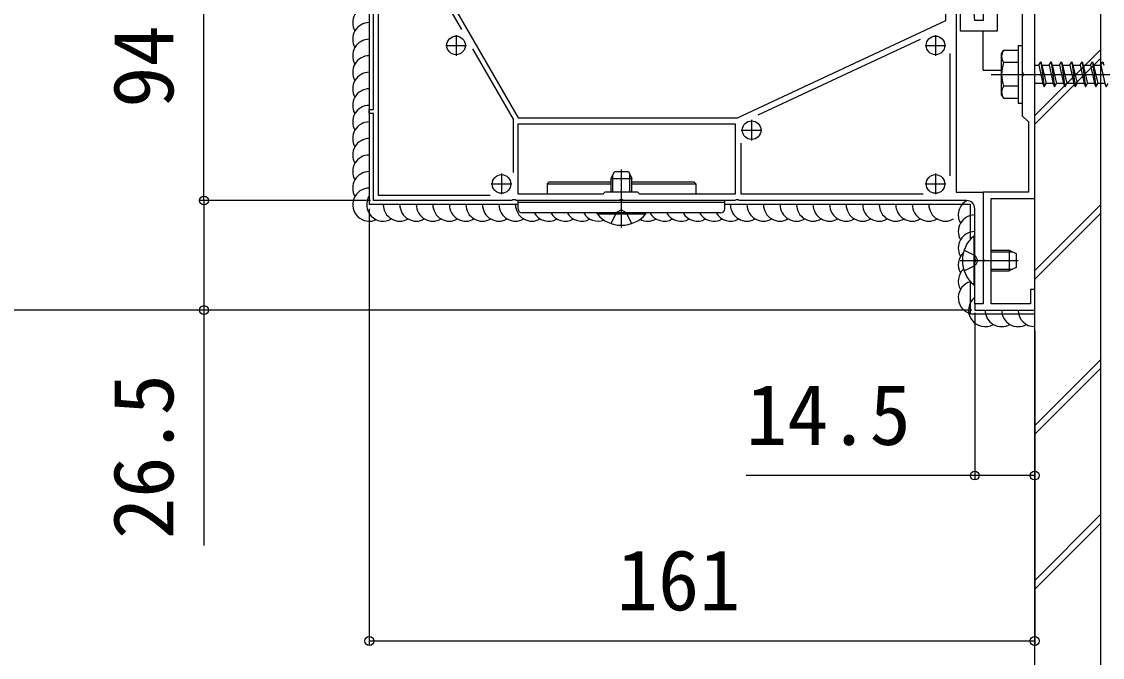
# Model space of a CAD drawing. Units: millimetres, scale not verified. Extents: x -875 to 875, y -1304 to 1297.
# Drawn here: x 205.9 to 467.4, y 214.5 to 368.2 of the extents above; entities that cross this region are included whole.
import ezdxf
from ezdxf.enums import TextEntityAlignment as Align

# ---------------------------------------------------------------- set-up
doc = ezdxf.new("R2010")
doc.units = ezdxf.units.MM
doc.header["$LTSCALE"] = 8
for name, color, linetype in [('0-2_YKK_11', 7, 'Continuous'), ('0-5_YKK_13', 4, 'Continuous'), ('0-6_YKK_D', 6, 'Continuous'), ('0-8_YSS_K', 3, 'Continuous')]:
    doc.layers.add(name, color=color, linetype=linetype)
doc.styles.add('ＭＳ ゴシック', font='')
doc.styles.get('ＭＳ ゴシック').set_extended_font_data('MS Gothic')

msp = doc.modelspace()

# ---------------------------------------------------------------- linework, layer by layer
at = {"layer": '0-2_YKK_11'}
for p, q in [((311, 365), (311, 360)), ((384.105, 345.677), (423.335, 363.97)), ((427, 365), (427, 360)), ((308.5, 362.5), (313.5, 362.5)), ((424.5, 362.5), (429.5, 362.5)), ((430.5, 360.51), (430.5, 330.99)), ((382.5, 344.5), (382.5, 339.5)), ((380, 342), (385, 342)), ((322, 331.5), (322, 326.5)), ((427, 331.5), (427, 326.5)), ((319.5, 329), (324.5, 329)), ((424.5, 329), (429.5, 329))]:
    msp.add_line(p, q, dxfattribs=at)
for points in [[(434.5, 325), (379.52, 325), (379.26, 325.15), (378.74, 325.15), (378.48, 325), (351.52, 325), (351.26, 325.15), (350.74, 325.15), (350.48, 325), (325.52, 325), (325.26, 325.15), (324.74, 325.15), (324.48, 325), (291, 325), (291, 346), (290, 346), (290, 347), (291, 347), (291, 401.48)], [(319.231, 326.2), (292.2, 326.2), (292.2, 385.274)], [(293.287, 386.27), (301.186, 385.579), (312.288, 366.35)], [(301.913, 386.72), (326, 345), (379.104, 345)], [(379.104, 345), (429.5, 368.5), (429.5, 376.5), (438.5, 376.5), (438.5, 368.5), (436.5, 368.5), (436, 374), (432, 374), (432, 327), (438.5, 327), (438.5, 300), (436.5, 300), (436.5, 309.981), (436.65, 310.241), (436.65, 310.76), (436.5, 311.02), (436.5, 323)], [(433, 373.5), (433, 366), (442, 366), (442, 370.5)], [(448, 370.5), (448, 356.02), (448.15, 355.76), (448.15, 355.241), (448, 354.981), (448, 345.5), (449.5, 344), (449.5, 327.001), (438.5, 327.001), (438.5, 311.02), (438.65, 310.76), (438.65, 310.241), (438.5, 309.981), (438.5, 300), (436.5, 300), (436.5, 298.5), (451, 298.5), (451, 303.5), (450, 303.5), (450, 300), (440.5, 300), (440.5, 325.501), (451, 325.501), (451, 373.5)], [(314.978, 361.691), (324.8, 344.678), (324.8, 331.769)], [(424.007, 326.5), (380, 326.5), (380, 338.887)]]:
    msp.add_lwpolyline(points, dxfattribs=at)
msp.add_lwpolyline([(326, 343.5), (378.5, 343.5), (378.5, 326.5), (355.5, 326.5), (355, 327), (347, 327), (346.5, 326.5), (326, 326.5)], close=True, dxfattribs=at)
msp.add_arc((434.5, 323), 2, 0.00001, 89.99999, dxfattribs=at)
at = {"layer": '0-5_YKK_13'}
for p, q in [((290, 389), (290, 324)), ((438.5, 356.5), (438.5, 366)), ((443, 360.5), (443.433, 361.25)), ((447, 361.25), (443.431, 361.25)), ((447, 362.5), (447, 348.5)), ((447, 362.5), (448, 362.5)), ((447, 361.25), (447, 349.75)), ((448, 362.5), (448, 348.5)), ((443, 350.5), (443, 360.5)), ((447, 358.387), (443.447, 358.387)), ((452.5, 358.5), (453.25, 352.5)), ((454.5, 357.75), (455, 358.5)), ((455, 358.5), (455.75, 352.5)), ((455, 358.5), (455.25, 357.75)), ((457.5, 358.5), (458.25, 352.5)), ((460, 358.5), (460.75, 352.5)), ((462.5, 358.5), (463.25, 352.5)), ((465, 358.5), (465.75, 352.5)), ((438.5, 356.5), (443, 356.5)), ((451, 357.75), (452, 357.75)), ((451, 297.5), (451, 356.5)), ((452.75, 357.75), (453.75, 353.25)), ((452.75, 357.75), (454.5, 357.75)), ((454.5, 357.75), (455.5, 353.25)), ((455.25, 357.75), (456.25, 353.25)), ((455.25, 357.75), (457, 357.75)), ((457.75, 357.75), (459.5, 357.75)), ((457.75, 357.75), (458.75, 353.25)), ((460.25, 357.75), (462, 357.75)), ((460.25, 357.75), (461.25, 353.25)), ((462.75, 357.75), (464.5, 357.75)), ((462.75, 357.75), (463.75, 353.25)), ((465.25, 357.75), (467, 357.75)), ((465.25, 357.75), (466.25, 353.25)), ((440.5, 355.5), (539.5, 355.5)), ((453, 353.25), (451, 353.25)), ((455.5, 353.25), (453.75, 353.25)), ((455.5, 353.25), (455.75, 352.5)), ((455.75, 352.5), (456.25, 353.25)), ((458, 353.25), (456.25, 353.25)), ((460.5, 353.25), (458.75, 353.25)), ((463, 353.25), (461.25, 353.25)), ((465.5, 353.25), (463.75, 353.25)), ((468, 353.25), (466.25, 353.25)), ((443, 350.5), (443.433, 349.75)), ((447, 352.614), (443.447, 352.614)), ((443.431, 349.75), (447, 349.75)), ((447, 348.5), (448, 348.5)), ((351, 318.5), (351, 332.5)), ((333, 329), (333.5, 329.5)), ((333.5, 329.5), (348.5, 329.5)), ((348.5, 330.3), (349.3, 332)), ((348.5, 327), (348.5, 330.3)), ((348.5, 330.3), (353.5, 330.3)), ((348.933, 327), (348.933, 331.221)), ((349.3, 332), (352.7, 332)), ((352.7, 332), (353.5, 330.3)), ((353.067, 327), (353.067, 331.221)), ((353.5, 327), (353.5, 330.3)), ((353.5, 329.5), (368.5, 329.5)), ((368.5, 329.5), (369, 329)), ((333, 329), (348.5, 329)), ((333, 329), (333, 326.5)), ((326, 323), (326, 325)), ((376, 325), (326, 325)), ((376, 324.5), (326, 324.5)), ((376, 323), (376, 325)), ((326, 324), (290, 324)), ((375, 322), (327, 322)), ((356.9, 322), (345.1, 322)), ((345.1, 321.753), (345.1, 322)), ((345.1, 321.753), (356.9, 321.753)), ((348.5, 319.418), (349.855, 322.135)), ((351, 322.744), (349.855, 322.135)), ((351, 322.744), (352.145, 322.135)), ((353.5, 319.418), (352.145, 322.135)), ((356.9, 321.753), (356.9, 322)), ((435.5, 324), (376, 324)), ((435.5, 315.677), (435.5, 324)), ((436.252, 316.401), (436.5, 316.401)), ((436.252, 316.401), (436.252, 304.601)), ((436.5, 304.601), (436.5, 316.401)), ((433.917, 313.001), (436.635, 311.646)), ((437.244, 310.501), (436.635, 311.646)), ((440.5, 313.001), (444.8, 313.001)), ((440.5, 312.568), (445.72, 312.568)), ((444.8, 313.001), (446.5, 312.201)), ((444.8, 313.001), (444.8, 308.001)), ((446.5, 312.201), (446.5, 308.801)), ((433, 310.501), (447, 310.501)), ((433.917, 308.001), (436.635, 309.356)), ((437.244, 310.501), (436.635, 309.356)), ((446.5, 308.801), (444.8, 308.001)), ((440.5, 308.434), (445.72, 308.434)), ((440.5, 308.001), (444.8, 308.001)), ((435.5, 297.5), (435.5, 305.324)), ((436.252, 304.601), (436.5, 304.601)), ((451, 297.5), (435.5, 297.5))]:
    msp.add_line(p, q, dxfattribs=at)
for points in [[(452, 357.75), (452.5, 358.5), (452.75, 357.75)], [(457, 357.75), (457.5, 358.5), (457.75, 357.75)], [(459.5, 357.75), (460, 358.5), (460.25, 357.75)], [(462, 357.75), (462.5, 358.5), (462.75, 357.75)], [(464.5, 357.75), (465, 358.5), (465.25, 357.75)], [(467, 357.75), (467.5, 358.5), (467.75, 357.75)], [(452, 357.75), (453, 353.25), (453.25, 352.5), (453.75, 353.25)], [(457, 357.75), (458, 353.25), (458.25, 352.5), (458.75, 353.25)], [(459.5, 357.75), (460.5, 353.25), (460.75, 352.5), (461.25, 353.25)], [(462, 357.75), (463, 353.25), (463.25, 352.5), (463.75, 353.25)], [(464.5, 357.75), (465.5, 353.25), (465.75, 352.5), (466.25, 353.25)], [(467, 357.75), (468, 353.25), (468.25, 352.5), (468.75, 353.25)], [(353.5, 329), (369, 329), (369, 326.5)]]:
    msp.add_lwpolyline(points, dxfattribs=at)
for centre in [(311, 362.5), (427, 362.5), (382.5, 342), (322, 329), (427, 329)]:
    msp.add_circle(centre, 2.25, dxfattribs=at)
for centre, radius, start, end in [((290, 368), 4, 90, 210), ((290, 364), 4, 90, 210), ((290, 360), 4, 90, 210), ((445.556, 359.831), 2.556, 146.25178, 214.38425), ((290, 356), 4, 90, 210), ((452.554, 355.5), 9.553, 162.41205, 197.58795), ((290, 352), 4, 90, 210), ((290, 348), 4, 90, 210), ((445.556, 351.17), 2.556, 145.61575, 213.74822), ((290, 344), 4, 90, 210), ((290, 340), 4, 90, 210), ((290, 336), 4, 90, 210), ((290, 332), 4, 90, 210), ((290, 328), 4, 90, 210), ((290, 324), 4, 90, 294.97278), ((293.378, 324), 4, 147.60506, 300), ((436.5, 321.5), 4, 118.99393, 210), ((297.378, 324), 4, 180, 300), ((301.378, 324), 4, 180, 300), ((305.378, 324), 4, 180, 300), ((309.378, 324), 4, 180, 300), ((313.378, 324), 4, 180, 300), ((317.378, 324), 4, 180, 300), ((321.378, 324), 4, 180, 300), ((325.378, 324), 4, 180, 300), ((329.378, 324), 4, 180, 300), ((327, 323), 1, 180, 270), ((333.378, 324), 4, 210, 300), ((337.378, 324), 4, 210, 300), ((341.378, 324), 4, 210, 300), ((345.378, 324), 4, 210, 290.60639), ((351, 326.7), 7.7, 219.98312, 320.01688), ((361.378, 324), 4, 210, 300), ((365.378, 324), 4, 210, 300), ((369.378, 324), 4, 210, 300), ((373.378, 324), 4, 210, 300), ((377.378, 324), 4, 210, 300), ((375, 323), 1, 270, 0), ((381.378, 324), 4, 180, 300), ((385.378, 324), 4, 180, 300), ((389.378, 324), 4, 180, 300), ((393.378, 324), 4, 180, 300), ((397.378, 324), 4, 180, 300), ((401.378, 324), 4, 180, 300), ((405.378, 324), 4, 180, 300), ((409.378, 324), 4, 180, 300), ((413.378, 324), 4, 180, 300), ((417.378, 324), 4, 180, 300), ((421.378, 324), 4, 180, 300), ((425.378, 324), 4, 180, 300), ((429.378, 324), 4, 180, 300), ((357.378, 324), 4, 242.21617, 300), ((436.5, 317.5), 4, 90, 210), ((436.5, 313.5), 4, 90, 210), ((441.2, 310.501), 7.7, 129.98312, 230.01688), ((436.5, 309.5), 4, 133.71291, 210), ((436.5, 305.5), 4, 132.80138, 210), ((436.5, 301.5), 4, 105.01341, 249.02401), ((439, 298.5), 4, 128.68219, 300), ((443, 298.5), 4, 180, 300), ((447, 298.5), 4, 180, 300), ((451, 298.5), 4, 180, 270)]:
    msp.add_arc(centre, radius, start, end, dxfattribs=at)
at = {"layer": '0-6_YKK_D'}
for p, q in [((250, 325), (250, 419.5)), ((290.3, 325), (249, 325)), ((290.3, 325), (249, 325)), ((290, 323), (290, 217.5)), ((435.8, 298.5), (169, 298.5)), ((435.8, 298.5), (249, 298.5)), ((436.5, 297.8), (436.5, 257.5)), ((451, 293.5), (451, 257.5)), ((451, 293.5), (451, 217.5)), ((290, 218.5), (451, 218.5))]:
    msp.add_line(p, q, dxfattribs=at)
for points in [[(250, 325), (250, 298.5), (250, 241.609)], [(451, 258.5), (436.5, 258.5), (381.2, 258.5)]]:
    msp.add_lwpolyline(points, dxfattribs=at)
for centre in [(250, 325), (250, 325), (250, 298.5), (436.5, 258.5), (451, 258.5), (290, 218.5), (451, 218.5)]:
    msp.add_circle(centre, 1.075, dxfattribs=at)
at = {"layer": '0-8_YSS_K'}
for p, q in [((451, 152), (451, 916.5)), ((467, 152), (467, 916.5)), ((451, 345.549), (467, 361.549)), ((451, 343.426), (467, 359.426)), ((451, 308.072), (467, 324.072)), ((451, 305.949), (467, 321.949)), ((451, 270.596), (467, 286.596)), ((451, 268.473), (467, 284.473)), ((451, 233.119), (467, 249.119)), ((451, 230.996), (467, 246.996))]:
    msp.add_line(p, q, dxfattribs=at)

# ---------------------------------------------------------------- texts
at = {"layer": '0-6_YKK_D', "style": 'ＭＳ ゴシック'}
for s, p in [('94.5', (247, 347.42)), ('26.5', (247, 243.132))]:
    msp.add_text(s, height=14.66, rotation=90, dxfattribs=at).set_placement(p, align=Align.BOTTOM_LEFT)
for s, p in [('14.5', (381.132, 261.5)), ('161', (349.875, 221.5))]:
    msp.add_text(s, height=14.66, dxfattribs=at).set_placement(p, align=Align.BOTTOM_LEFT)

doc.saveas('drawing.dxf')
